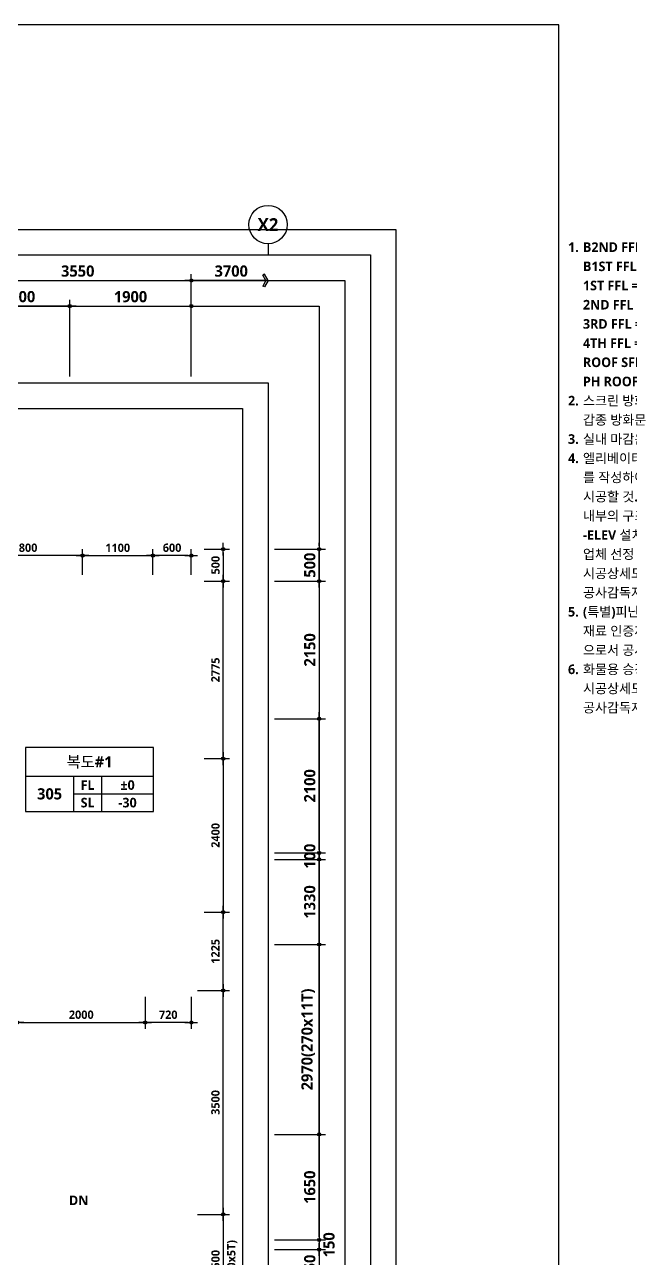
# Model space of a CAD drawing. Header units: millimetres. Extents: x -12482 to 126000, y 0 to 220200.
# Drawn here: x 70145 to 79615, y 157913 to 177200 of the extents above; entities that cross this region are included whole.
import ezdxf
from ezdxf.enums import TextEntityAlignment as Align

# ---------------------------------------------------------------- set-up
doc = ezdxf.new("R2010")
doc.units = ezdxf.units.MM
doc.header["$LTSCALE"] = 60
doc.layers.get('Defpoints').update_dxf_attribs({"color": 153})
for name, color, linetype in [('A-ANNO-DIM', 4, 'Continuous'), ('A-ANNO-GRA1', 7, 'Continuous'), ('A-ANNO-NOTE', 7, 'Continuous'), ('A-ANNO-TEXT1', 7, 'Continuous'), ('A-ANNO-TEXT2', 3, 'Continuous'), ('A-ANNO-TITL', 7, 'Continuous'), ('A-ST-AXIS-BUB', 7, 'Continuous'), ('A-ST-AXIS-DIM', 7, 'Continuous')]:
    doc.layers.add(name, color=color, linetype=linetype)
for name, color, linetype, plot in [('Defpoint', 161, 'Continuous', False), ('G(그리드1)', 185, 'Continuous', False), ('G(그리드2)', 235, 'Continuous', False)]:
    doc.layers.add(name, color=color, linetype=linetype, plot=plot)
doc.styles.add('2020음성 1차', font='NanumGothicBold.ttf')
doc.styles.add('SH_나눔', font='')
doc.styles.add('SH_대대리576', font='')
doc.styles.add('SH_진천_나눔', font='')
doc.styles.get('SH_나눔').set_extended_font_data('NanumGothic', bold=True)
doc.styles.get('SH_대대리576').set_extended_font_data('NanumGothic', bold=True)
doc.styles.get('SH_진천_나눔').set_extended_font_data('NanumGothic', bold=True)
doc.dimstyles.new('SHP 50', dxfattribs={"dimscale": 50, "dimtxt": 3.5, "dimasz": 1, "dimexe": 2, "dimexo": 2, "dimgap": 1, "dimtad": 1, "dimdec": 0, "dimzin": 0, "dimdsep": 46, "dimtxsty": 'SH_진천_나눔', "dimblk": 'DIMDOT', "dimcen": 0.09, "dimclrd": 256, "dimclre": 256, "dimclrt": 3, "dimadec": 0, "dimazin": 1, "dimtfac": 1, "dimtdec": 0, "dimtix": 1, "dimtmove": 2, "dimatfit": 0, "dimldrblk": 'DIMDOT', "dimfxl": 1, "dimtolj": 1, "dimtzin": 0, "dimlwd": -1, "dimlwe": -1, "dimarcsym": 0})
doc.dimstyles.new('SHP 50내부', dxfattribs={"dimscale": 50, "dimtxt": 2.6, "dimasz": 1, "dimexe": 2, "dimexo": 2, "dimgap": 1, "dimtad": 1, "dimdec": 0, "dimzin": 0, "dimdsep": 46, "dimtxsty": '2020음성 1차', "dimblk": 'DIMDOT', "dimcen": 0.09, "dimclrd": 256, "dimclre": 256, "dimclrt": 3, "dimadec": 0, "dimazin": 1, "dimtfac": 1, "dimtdec": 0, "dimtix": 1, "dimtmove": 2, "dimatfit": 0, "dimldrblk": 'DIMDOT', "dimfxl": 1, "dimtolj": 1, "dimtzin": 0, "dimlwd": -1, "dimlwe": -1, "dimarcsym": 0})

# ---------------------------------------------------------------- blocks, each defined once
blk = doc.blocks.new('A-ST-AXIS-BUB-1')
at = {"layer": 'A-ST-AXIS-BUB'}
blk.add_line((0, 350), (0, 0), dxfattribs=at)
blk.add_circle((0, 950), 600, dxfattribs=at)
blk = doc.blocks.new('arrow1')
at = {"color": 0}
for p, q in [((0, 0), (0.286, 0.501)), ((0, 0), (0.286, -0.501)), ((0.165, 0), (0.41, 0.429)), ((0.165, 0), (0.41, -0.429)), ((0.286, 0.501), (0.41, 0.43)), ((0.286, -0.501), (0.41, -0.43))]:
    blk.add_line(p, q, dxfattribs=at)
blk = doc.blocks.new('DIMDOT')
at = {"color": 0}
blk.add_line((-2, 0), (2, 0), dxfattribs=at)
for radius in [0.5, 0.25]:
    blk.add_circle((0, 0), radius, dxfattribs=at)
blk = doc.blocks.new('*D17299')
at = {"layer": 'A-ST-AXIS-DIM'}
for p, q in [((69200, 171700), (69200, 173300)), ((69250, 173200), (72700, 173200)), ((72750, 171700), (72750, 173300))]:
    blk.add_line(p, q, dxfattribs=at)
at = {"layer": 'Defpoints', "color": 0}
for p in [(72750, 173200), (69200, 171600), (72750, 171600)]:
    blk.add_point(p, dxfattribs=at)
at = {"layer": 'A-ST-AXIS-DIM', "linetype": 'ByBlock', "xscale": 50, "yscale": 50, "zscale": 50, "rotation": 180}
blk.add_blockref('DIMDOT', (69200, 173200), dxfattribs=at)
at = {"layer": 'A-ST-AXIS-DIM', "linetype": 'ByBlock', "xscale": 50, "yscale": 50, "zscale": 50}
blk.add_blockref('DIMDOT', (72750, 173200), dxfattribs=at)
at = {"layer": 'A-ST-AXIS-DIM', "color": 3, "insert": (70975, 173347), "char_height": 175, "attachment_point": 5, "style": 'SH_진천_나눔'}
blk.add_mtext('\\A1;3550', dxfattribs=at)
blk = doc.blocks.new('*D17300')
at = {"layer": 'A-ST-AXIS-DIM'}
for p, q in [((70850, 171700), (70850, 172900)), ((72750, 171700), (72750, 172900)), ((70900, 172800), (72700, 172800))]:
    blk.add_line(p, q, dxfattribs=at)
at = {"layer": 'Defpoints', "color": 0}
for p in [(72750, 172800), (70850, 171600), (72750, 171600)]:
    blk.add_point(p, dxfattribs=at)
at = {"layer": 'A-ST-AXIS-DIM', "linetype": 'ByBlock', "xscale": 50, "yscale": 50, "zscale": 50, "rotation": 180}
blk.add_blockref('DIMDOT', (70850, 172800), dxfattribs=at)
at = {"layer": 'A-ST-AXIS-DIM', "linetype": 'ByBlock', "xscale": 50, "yscale": 50, "zscale": 50}
blk.add_blockref('DIMDOT', (72750, 172800), dxfattribs=at)
at = {"layer": 'A-ST-AXIS-DIM', "color": 3, "insert": (71800, 172947), "char_height": 175, "attachment_point": 5, "style": 'SH_진천_나눔'}
blk.add_mtext('\\A1;1900', dxfattribs=at)
blk = doc.blocks.new('*D17301')
at = {"layer": 'A-ST-AXIS-DIM'}
for p, q in [((69250, 171700), (69250, 172900)), ((70850, 171700), (70850, 172900)), ((70800, 172800), (69300, 172800))]:
    blk.add_line(p, q, dxfattribs=at)
at = {"layer": 'Defpoints', "color": 0}
for p in [(69250, 172800), (69250, 171600), (70850, 171600)]:
    blk.add_point(p, dxfattribs=at)
at = {"layer": 'A-ST-AXIS-DIM', "linetype": 'ByBlock', "xscale": 50, "yscale": 50, "zscale": 50, "rotation": 180}
blk.add_blockref('DIMDOT', (69250, 172800), dxfattribs=at)
at = {"layer": 'A-ST-AXIS-DIM', "linetype": 'ByBlock', "xscale": 50, "yscale": 50, "zscale": 50}
blk.add_blockref('DIMDOT', (70850, 172800), dxfattribs=at)
at = {"layer": 'A-ST-AXIS-DIM', "color": 3, "insert": (70050, 172947), "char_height": 175, "attachment_point": 5, "style": 'SH_진천_나눔'}
blk.add_mtext('\\A1;1600', dxfattribs=at)
blk = doc.blocks.new('*D18841')
at = {"layer": 'A-ST-AXIS-DIM'}
for p, q in [((74050, 158200), (74850, 158200)), ((74750, 158250), (74750, 158300)), ((74750, 158200), (74750, 158050)), ((74050, 158050), (74850, 158050)), ((74750, 158000), (74750, 157950))]:
    blk.add_line(p, q, dxfattribs=at)
at = {"layer": 'Defpoints', "color": 0}
for p in [(73950, 158200), (73950, 158050), (74750, 158050)]:
    blk.add_point(p, dxfattribs=at)
at = {"layer": 'A-ST-AXIS-DIM', "linetype": 'ByBlock', "xscale": 50, "yscale": 50, "zscale": 50}
for p, rotation in [((74750, 158200), 270), ((74750, 158050), 90)]:
    blk.add_blockref('DIMDOT', p, dxfattribs=dict(at, rotation=rotation))
at = {"layer": 'A-ST-AXIS-DIM', "color": 3, "insert": (74904, 158125), "char_height": 175, "attachment_point": 5, "rotation": 90, "style": 'SH_진천_나눔'}
blk.add_mtext('\\A1;150', dxfattribs=at)
blk = doc.blocks.new('*D18842')
at = {"layer": 'A-ST-AXIS-DIM'}
for p, q in [((74050, 164150), (74850, 164150)), ((74750, 162870), (74750, 164100)), ((74050, 162820), (74850, 162820))]:
    blk.add_line(p, q, dxfattribs=at)
at = {"layer": 'Defpoints', "color": 0}
for p in [(73950, 164150), (74750, 164150), (73950, 162820)]:
    blk.add_point(p, dxfattribs=at)
at = {"layer": 'A-ST-AXIS-DIM', "linetype": 'ByBlock', "xscale": 50, "yscale": 50, "zscale": 50}
for p, rotation in [((74750, 164150), 90), ((74750, 162820), 270)]:
    blk.add_blockref('DIMDOT', p, dxfattribs=dict(at, rotation=rotation))
at = {"layer": 'A-ST-AXIS-DIM', "color": 3, "insert": (74603, 163485), "char_height": 175, "attachment_point": 5, "rotation": 90, "style": 'SH_진천_나눔'}
blk.add_mtext('\\A1;1330', dxfattribs=at)
blk = doc.blocks.new('*D18843')
at = {"layer": 'A-ST-AXIS-DIM'}
for p, q in [((74750, 164300), (74750, 164350)), ((74050, 164250), (74850, 164250)), ((74050, 164150), (74850, 164150)), ((74750, 164250), (74750, 164150)), ((74750, 164100), (74750, 164050))]:
    blk.add_line(p, q, dxfattribs=at)
at = {"layer": 'Defpoints', "color": 0}
for p in [(73950, 164250), (73950, 164150), (74750, 164150)]:
    blk.add_point(p, dxfattribs=at)
at = {"layer": 'A-ST-AXIS-DIM', "linetype": 'ByBlock', "xscale": 50, "yscale": 50, "zscale": 50}
for p, rotation in [((74750, 164250), 270), ((74750, 164150), 90)]:
    blk.add_blockref('DIMDOT', p, dxfattribs=dict(at, rotation=rotation))
at = {"layer": 'A-ST-AXIS-DIM', "color": 3, "insert": (74604, 164200), "char_height": 175, "attachment_point": 5, "rotation": 90, "style": 'SH_진천_나눔'}
blk.add_mtext('\\A1;100', dxfattribs=at)
blk = doc.blocks.new('*D18844')
at = {"layer": 'A-ST-AXIS-DIM'}
for p, q in [((74050, 162820), (74850, 162820)), ((74750, 159900), (74750, 162770)), ((74050, 159850), (74850, 159850))]:
    blk.add_line(p, q, dxfattribs=at)
at = {"layer": 'Defpoints', "color": 0}
for p in [(73950, 162820), (74750, 162820), (73950, 159850)]:
    blk.add_point(p, dxfattribs=at)
at = {"layer": 'A-ST-AXIS-DIM', "linetype": 'ByBlock', "xscale": 50, "yscale": 50, "zscale": 50}
for p, rotation in [((74750, 162820), 90), ((74750, 159850), 270)]:
    blk.add_blockref('DIMDOT', p, dxfattribs=dict(at, rotation=rotation))
at = {"layer": 'A-ST-AXIS-DIM', "color": 3, "insert": (74578, 161335), "char_height": 175, "attachment_point": 5, "rotation": 90, "style": 'SH_진천_나눔'}
blk.add_mtext('\\A1;\\A1;2970(270x11T)', dxfattribs=at)
blk = doc.blocks.new('*D18845')
at = {"layer": 'A-ST-AXIS-DIM'}
for p, q in [((74050, 159850), (74850, 159850)), ((74750, 158250), (74750, 159800)), ((74050, 158200), (74850, 158200))]:
    blk.add_line(p, q, dxfattribs=at)
at = {"layer": 'Defpoints', "color": 0}
for p in [(73950, 159850), (74750, 159850), (73950, 158200)]:
    blk.add_point(p, dxfattribs=at)
at = {"layer": 'A-ST-AXIS-DIM', "linetype": 'ByBlock', "xscale": 50, "yscale": 50, "zscale": 50}
for p, rotation in [((74750, 159850), 90), ((74750, 158200), 270)]:
    blk.add_blockref('DIMDOT', p, dxfattribs=dict(at, rotation=rotation))
at = {"layer": 'A-ST-AXIS-DIM', "color": 3, "insert": (74603, 159025), "char_height": 175, "attachment_point": 5, "rotation": 90, "style": 'SH_진천_나눔'}
blk.add_mtext('\\A1;1650', dxfattribs=at)
blk = doc.blocks.new('*D18846')
at = {"layer": 'A-ST-AXIS-DIM'}
for p, q in [((74050, 166350), (74850, 166350)), ((74750, 164300), (74750, 166300)), ((74050, 164250), (74850, 164250))]:
    blk.add_line(p, q, dxfattribs=at)
at = {"layer": 'Defpoints', "color": 0}
for p in [(73950, 166350), (74750, 166350), (73950, 164250)]:
    blk.add_point(p, dxfattribs=at)
at = {"layer": 'A-ST-AXIS-DIM', "linetype": 'ByBlock', "xscale": 50, "yscale": 50, "zscale": 50}
for p, rotation in [((74750, 166350), 90), ((74750, 164250), 270)]:
    blk.add_blockref('DIMDOT', p, dxfattribs=dict(at, rotation=rotation))
at = {"layer": 'A-ST-AXIS-DIM', "color": 3, "insert": (74604, 165300), "char_height": 175, "attachment_point": 5, "rotation": 90, "style": 'SH_진천_나눔'}
blk.add_mtext('\\A1;2100', dxfattribs=at)
blk = doc.blocks.new('*D18847')
at = {"layer": 'A-ST-AXIS-DIM'}
for p, q in [((74050, 168500), (74850, 168500)), ((74750, 168450), (74750, 166400)), ((74050, 166350), (74850, 166350))]:
    blk.add_line(p, q, dxfattribs=at)
at = {"layer": 'Defpoints', "color": 0}
for p in [(73950, 168500), (73950, 166350), (74750, 166350)]:
    blk.add_point(p, dxfattribs=at)
at = {"layer": 'A-ST-AXIS-DIM', "linetype": 'ByBlock', "xscale": 50, "yscale": 50, "zscale": 50}
for p, rotation in [((74750, 168500), 90), ((74750, 166350), 270)]:
    blk.add_blockref('DIMDOT', p, dxfattribs=dict(at, rotation=rotation))
at = {"layer": 'A-ST-AXIS-DIM', "color": 3, "insert": (74604, 167425), "char_height": 175, "attachment_point": 5, "rotation": 90, "style": 'SH_진천_나눔'}
blk.add_mtext('\\A1;2150', dxfattribs=at)
blk = doc.blocks.new('*D18848')
at = {"layer": 'A-ST-AXIS-DIM'}
for p, q in [((74050, 169000), (74850, 169000)), ((74750, 169050), (74750, 169100)), ((74750, 168500), (74750, 169000)), ((74050, 168500), (74850, 168500)), ((74750, 168450), (74750, 168400))]:
    blk.add_line(p, q, dxfattribs=at)
at = {"layer": 'Defpoints', "color": 0}
for p in [(73950, 169000), (74750, 169000), (73950, 168500)]:
    blk.add_point(p, dxfattribs=at)
at = {"layer": 'A-ST-AXIS-DIM', "linetype": 'ByBlock', "xscale": 50, "yscale": 50, "zscale": 50}
for p, rotation in [((74750, 169000), 270), ((74750, 168500), 90)]:
    blk.add_blockref('DIMDOT', p, dxfattribs=dict(at, rotation=rotation))
at = {"layer": 'A-ST-AXIS-DIM', "color": 3, "insert": (74604, 168750), "char_height": 175, "attachment_point": 5, "rotation": 90, "style": 'SH_진천_나눔'}
blk.add_mtext('\\A1;500', dxfattribs=at)
blk = doc.blocks.new('*D18849')
at = {"layer": 'A-ST-AXIS-DIM'}
for p, q in [((74050, 158050), (74850, 158050)), ((74750, 158000), (74750, 157550)), ((74050, 157500), (74850, 157500))]:
    blk.add_line(p, q, dxfattribs=at)
at = {"layer": 'Defpoints', "color": 0}
for p in [(73950, 158050), (73950, 157500), (74750, 157500)]:
    blk.add_point(p, dxfattribs=at)
at = {"layer": 'A-ST-AXIS-DIM', "linetype": 'ByBlock', "xscale": 50, "yscale": 50, "zscale": 50}
for p, rotation in [((74750, 158050), 90), ((74750, 157500), 270)]:
    blk.add_blockref('DIMDOT', p, dxfattribs=dict(at, rotation=rotation))
at = {"layer": 'A-ST-AXIS-DIM', "color": 3, "insert": (74604, 157775), "char_height": 175, "attachment_point": 5, "rotation": 90, "style": 'SH_진천_나눔'}
blk.add_mtext('\\A1;550', dxfattribs=at)
blk = doc.blocks.new('*D18850')
at = {"layer": 'A-ANNO-DIM'}
for p, q in [((72950, 165725), (73350, 165725)), ((73250, 165675), (73250, 163375)), ((72950, 163325), (73350, 163325))]:
    blk.add_line(p, q, dxfattribs=at)
at = {"layer": 'Defpoints', "color": 0}
for p in [(72850, 165725), (72850, 163325), (73250, 163325)]:
    blk.add_point(p, dxfattribs=at)
at = {"layer": 'A-ANNO-DIM', "linetype": 'ByBlock', "xscale": 50, "yscale": 50, "zscale": 50}
for p, rotation in [((73250, 165725), 90), ((73250, 163325), 270)]:
    blk.add_blockref('DIMDOT', p, dxfattribs=dict(at, rotation=rotation))
at = {"layer": 'A-ANNO-DIM', "color": 3, "insert": (73129, 164525), "char_height": 130, "attachment_point": 5, "rotation": 90, "style": '2020음성 1차'}
blk.add_mtext('\\A1;2400', dxfattribs=at)
blk = doc.blocks.new('*D18851')
at = {"layer": 'A-ANNO-DIM'}
for p, q in [((72950, 168500), (73350, 168500)), ((73250, 165775), (73250, 168450)), ((72950, 165725), (73350, 165725))]:
    blk.add_line(p, q, dxfattribs=at)
at = {"layer": 'Defpoints', "color": 0}
for p in [(72850, 168500), (73250, 168500), (72850, 165725)]:
    blk.add_point(p, dxfattribs=at)
at = {"layer": 'A-ANNO-DIM', "linetype": 'ByBlock', "xscale": 50, "yscale": 50, "zscale": 50}
for p, rotation in [((73250, 168500), 90), ((73250, 165725), 270)]:
    blk.add_blockref('DIMDOT', p, dxfattribs=dict(at, rotation=rotation))
at = {"layer": 'A-ANNO-DIM', "color": 3, "insert": (73128, 167112), "char_height": 130, "attachment_point": 5, "rotation": 90, "style": '2020음성 1차'}
blk.add_mtext('\\A1;2775', dxfattribs=at)
blk = doc.blocks.new('*D18852')
at = {"layer": 'A-ANNO-DIM'}
for p, q in [((72950, 163325), (73350, 163325)), ((73250, 162150), (73250, 163275)), ((72850, 162100), (73350, 162100))]:
    blk.add_line(p, q, dxfattribs=at)
at = {"layer": 'Defpoints', "color": 0}
for p in [(72850, 163325), (73250, 163325), (72750, 162100)]:
    blk.add_point(p, dxfattribs=at)
at = {"layer": 'A-ANNO-DIM', "linetype": 'ByBlock', "xscale": 50, "yscale": 50, "zscale": 50}
for p, rotation in [((73250, 163325), 90), ((73250, 162100), 270)]:
    blk.add_blockref('DIMDOT', p, dxfattribs=dict(at, rotation=rotation))
at = {"layer": 'A-ANNO-DIM', "color": 3, "insert": (73128, 162712), "char_height": 130, "attachment_point": 5, "rotation": 90, "style": '2020음성 1차'}
blk.add_mtext('\\A1;1225', dxfattribs=at)
blk = doc.blocks.new('*D18853')
at = {"layer": 'A-ANNO-DIM'}
for p, q in [((72850, 158600), (73350, 158600)), ((73250, 158550), (73250, 157150)), ((72850, 157100), (73350, 157100))]:
    blk.add_line(p, q, dxfattribs=at)
at = {"layer": 'Defpoints', "color": 0}
for p in [(72750, 158600), (72750, 157100), (73250, 157100)]:
    blk.add_point(p, dxfattribs=at)
at = {"layer": 'A-ANNO-DIM', "linetype": 'ByBlock', "xscale": 50, "yscale": 50, "zscale": 50}
for p, rotation in [((73250, 158600), 90), ((73250, 157100), 270)]:
    blk.add_blockref('DIMDOT', p, dxfattribs=dict(at, rotation=rotation))
at = {"layer": 'A-ANNO-DIM', "color": 3, "char_height": 130, "attachment_point": 5, "rotation": 90, "style": '2020음성 1차'}
for s, insert in [('\\A1;(300x5T)', (73390, 157850)), ('\\A1;1500', (73129, 157850))]:
    blk.add_mtext(s, dxfattribs=dict(at, insert=insert))
blk = doc.blocks.new('*D18854')
at = {"layer": 'A-ANNO-DIM'}
for p, q in [((72850, 162100), (73350, 162100)), ((73250, 158650), (73250, 162050)), ((72850, 158600), (73350, 158600))]:
    blk.add_line(p, q, dxfattribs=at)
at = {"layer": 'Defpoints', "color": 0}
for p in [(72750, 162100), (73250, 162100), (72750, 158600)]:
    blk.add_point(p, dxfattribs=at)
at = {"layer": 'A-ANNO-DIM', "linetype": 'ByBlock', "xscale": 50, "yscale": 50, "zscale": 50}
for p, rotation in [((73250, 162100), 90), ((73250, 158600), 270)]:
    blk.add_blockref('DIMDOT', p, dxfattribs=dict(at, rotation=rotation))
at = {"layer": 'A-ANNO-DIM', "color": 3, "insert": (73128, 160350), "char_height": 130, "attachment_point": 5, "rotation": 90, "style": '2020음성 1차'}
blk.add_mtext('\\A1;3500', dxfattribs=at)
blk = doc.blocks.new('G$C9D92D8A7')
at = {"layer": 'A-ANNO-GRA1'}
for p, q in [((0, 11), (40, 11)), ((15, 11), (15, 0)), ((23.75, 11), (23.75, 0)), ((15, 5.5), (40, 5.5))]:
    blk.add_line(p, q, dxfattribs=at)
blk.add_lwpolyline([(0, 20), (0, 0), (40, 0), (40, 20)], close=True, dxfattribs=at)
at = {"style": '2020음성 1차'}
for tag, height, p in [('실명', 3.5, (20, 15.5)), ('마감레벨', 3, (31.875, 8.25)), ('실번호', 3.5, (7.5, 5.5)), ('구조레벨', 3, (31.875, 2.75))]:
    blk.add_attdef(tag, text='', height=height, dxfattribs=at).set_placement(p, align=Align.MIDDLE_CENTER)
at = {"layer": 'A-ANNO-TEXT1', "style": 'SH_나눔'}
for s, p in [('FL', (19.375, 8.25)), ('SL', (19.375, 2.75))]:
    blk.add_text(s, height=3, dxfattribs=at).set_placement(p, align=Align.MIDDLE)
blk = doc.blocks.new('*D18871')
at = {"layer": 'A-ANNO-DIM'}
for p, q in [((71050, 168600), (71050, 169000)), ((72150, 168600), (72150, 169000)), ((71100, 168900), (72100, 168900))]:
    blk.add_line(p, q, dxfattribs=at)
at = {"layer": 'Defpoints', "color": 0}
for p in [(72150, 168900), (71050, 168500), (72150, 168500)]:
    blk.add_point(p, dxfattribs=at)
at = {"layer": 'A-ANNO-DIM', "linetype": 'ByBlock', "xscale": 50, "yscale": 50, "zscale": 50, "rotation": 180}
blk.add_blockref('DIMDOT', (71050, 168900), dxfattribs=at)
at = {"layer": 'A-ANNO-DIM', "linetype": 'ByBlock', "xscale": 50, "yscale": 50, "zscale": 50}
blk.add_blockref('DIMDOT', (72150, 168900), dxfattribs=at)
at = {"layer": 'A-ANNO-DIM', "color": 3, "insert": (71600, 169021), "char_height": 130, "attachment_point": 5, "style": '2020음성 1차'}
blk.add_mtext('\\A1;1100', dxfattribs=at)
blk = doc.blocks.new('*D18872')
at = {"layer": 'A-ANNO-DIM'}
for p, q in [((72150, 168600), (72150, 169000)), ((72750, 168600), (72750, 169000)), ((72700, 168900), (72200, 168900))]:
    blk.add_line(p, q, dxfattribs=at)
at = {"layer": 'Defpoints', "color": 0}
for p in [(72150, 168900), (72150, 168500), (72750, 168500)]:
    blk.add_point(p, dxfattribs=at)
at = {"layer": 'A-ANNO-DIM', "linetype": 'ByBlock', "xscale": 50, "yscale": 50, "zscale": 50, "rotation": 180}
blk.add_blockref('DIMDOT', (72150, 168900), dxfattribs=at)
at = {"layer": 'A-ANNO-DIM', "linetype": 'ByBlock', "xscale": 50, "yscale": 50, "zscale": 50}
blk.add_blockref('DIMDOT', (72750, 168900), dxfattribs=at)
at = {"layer": 'A-ANNO-DIM', "color": 3, "insert": (72450, 169022), "char_height": 130, "attachment_point": 5, "style": '2020음성 1차'}
blk.add_mtext('\\A1;600', dxfattribs=at)
blk = doc.blocks.new('*D18873')
at = {"layer": 'A-ANNO-DIM'}
for p, q in [((69250, 168600), (69250, 169000)), ((71050, 168600), (71050, 169000)), ((71000, 168900), (69300, 168900))]:
    blk.add_line(p, q, dxfattribs=at)
at = {"layer": 'Defpoints', "color": 0}
for p in [(69250, 168900), (69250, 168500), (71050, 168500)]:
    blk.add_point(p, dxfattribs=at)
at = {"layer": 'A-ANNO-DIM', "linetype": 'ByBlock', "xscale": 50, "yscale": 50, "zscale": 50, "rotation": 180}
blk.add_blockref('DIMDOT', (69250, 168900), dxfattribs=at)
at = {"layer": 'A-ANNO-DIM', "linetype": 'ByBlock', "xscale": 50, "yscale": 50, "zscale": 50}
blk.add_blockref('DIMDOT', (71050, 168900), dxfattribs=at)
at = {"layer": 'A-ANNO-DIM', "color": 3, "insert": (70150, 169022), "char_height": 130, "attachment_point": 5, "style": '2020음성 1차'}
blk.add_mtext('\\A1;1800', dxfattribs=at)
blk = doc.blocks.new('*D21372')
at = {"layer": 'A-ANNO-DIM'}
for p, q in [((70030, 162000), (70030, 161500)), ((72030, 162000), (72030, 161500)), ((70080, 161600), (71980, 161600))]:
    blk.add_line(p, q, dxfattribs=at)
at = {"layer": 'Defpoints', "color": 0}
for p in [(70030, 162100), (72030, 162100), (72030, 161600)]:
    blk.add_point(p, dxfattribs=at)
at = {"layer": 'A-ANNO-DIM', "linetype": 'ByBlock', "xscale": 50, "yscale": 50, "zscale": 50, "rotation": 180}
blk.add_blockref('DIMDOT', (70030, 161600), dxfattribs=at)
at = {"layer": 'A-ANNO-DIM', "linetype": 'ByBlock', "xscale": 50, "yscale": 50, "zscale": 50}
blk.add_blockref('DIMDOT', (72030, 161600), dxfattribs=at)
at = {"layer": 'A-ANNO-DIM', "color": 3, "insert": (71030, 161721), "char_height": 130, "attachment_point": 5, "style": '2020음성 1차'}
blk.add_mtext('\\A1;2000', dxfattribs=at)
blk = doc.blocks.new('*D21373')
at = {"layer": 'A-ANNO-DIM'}
for p, q in [((72030, 162000), (72030, 161500)), ((72750, 162000), (72750, 161500)), ((72700, 161600), (72080, 161600))]:
    blk.add_line(p, q, dxfattribs=at)
at = {"layer": 'Defpoints', "color": 0}
for p in [(72030, 162100), (72750, 162100), (72030, 161600)]:
    blk.add_point(p, dxfattribs=at)
at = {"layer": 'A-ANNO-DIM', "linetype": 'ByBlock', "xscale": 50, "yscale": 50, "zscale": 50, "rotation": 180}
blk.add_blockref('DIMDOT', (72030, 161600), dxfattribs=at)
at = {"layer": 'A-ANNO-DIM', "linetype": 'ByBlock', "xscale": 50, "yscale": 50, "zscale": 50}
blk.add_blockref('DIMDOT', (72750, 161600), dxfattribs=at)
at = {"layer": 'A-ANNO-DIM', "color": 3, "insert": (72390, 161721), "char_height": 130, "attachment_point": 5, "style": '2020음성 1차'}
blk.add_mtext('\\A1;720', dxfattribs=at)
blk = doc.blocks.new('*D21374')
at = {"layer": 'A-ANNO-DIM'}
for p, q in [((72950, 169000), (73350, 169000)), ((73250, 168950), (73250, 168550)), ((72950, 168500), (73350, 168500))]:
    blk.add_line(p, q, dxfattribs=at)
at = {"layer": 'Defpoints', "color": 0}
for p in [(72850, 169000), (72850, 168500), (73250, 168500)]:
    blk.add_point(p, dxfattribs=at)
at = {"layer": 'A-ANNO-DIM', "linetype": 'ByBlock', "xscale": 50, "yscale": 50, "zscale": 50}
for p, rotation in [((73250, 169000), 90), ((73250, 168500), 270)]:
    blk.add_blockref('DIMDOT', p, dxfattribs=dict(at, rotation=rotation))
at = {"layer": 'A-ANNO-DIM', "color": 3, "insert": (73129, 168750), "char_height": 130, "attachment_point": 5, "rotation": 90, "style": '2020음성 1차'}
blk.add_mtext('\\A1;500', dxfattribs=at)
blk = doc.blocks.new('G$C3CD03619')
at = {"layer": 'A-ANNO-GRA1'}
for centre in [(11731, 11592), (11731, 9792)]:
    blk.add_circle(centre, 792, dxfattribs=at)
at = {"layer": 'A-ANNO-NOTE', "style": 'SH_대대리576'}
for s, p in [('방', (11108, 11142)), ('갑', (11108, 9342))]:
    blk.add_text(s, height=900, dxfattribs=at).set_placement(p)
at = {"layer": 'A-ANNO-TITL', "style": 'SH_대대리576'}
for s, p in [('1.', (547, 25992)), ('2.', (547, 11592)), ('3.', (547, 7992)), ('4.', (547, 6192)), ('5.', (547, -8208)), ('6.', (547, -13608))]:
    blk.add_text(s, height=900, dxfattribs=at).set_placement(p, align=Align.MIDDLE_CENTER)
for s, p in [('B2ND FFL = EL-9000', (1447, 25992)), ('B1ST FFL = EL-4800', (1447, 24192)), ('1ST FFL = EL%%p0 (FH96.10)', (1447, 22392)), ('2ND FFL = EL+4500', (1447, 20592)), ('3RD FFL = EL+9000', (1447, 18792)), ('4TH FFL = EL+19000', (1447, 16992)), ('ROOF SFL = EL+29000', (1447, 15192)), ('PH ROOF SFL = EL+33000 (계단탑)', (1447, 13392)), ('스크린 방화셔터', (1447, 11592)), ('갑종 방화문', (1447, 9792)), ('실내 마감은 실내재료마감표 참조.', (1447, 7992)), ('엘리베이터 시공 시 전문업체의 시공상세도', (1447, 6192)), ('를 작성하여 공사감독자의 승인을 득한 후', (1447, 4392)), ('시공할 것. (엘리베이터 설치를 위한 승강로', (1447, 2592)), ('내부의 구조물은 엘리베이터 공사분임.)', (1447, 792)), ('-ELEV 설치용 구조부재(후크 포함) 는 전문', (1447, -1008)), ('업체 선정 후 구조계산을 반영하여', (1447, -2808)), ('시공상세도를 작성(필요시 구조보강) 하고', (1447, -4608)), ('공사감독자의 승인을 득한 후 시공할 것.', (1447, -6408)), ('(특별)피난계단의 적용시 마감재료는 불연', (1447, -8208)), ('재료 인증제품(불연성능 시험성적서 확보)', (1447, -10008)), ('으로서 공사감독자의 승인을 득한 후', (1447, -11808)), ('화물용 승강기 및 수직반송기 는 업체선정후', (1447, -13608)), ('시공상세도를 작성(필요시 구조보강) 하고', (1447, -15408)), ('공사감독자의 승인을 득한 후 시공할 것.', (1447, -17208))]:
    blk.add_text(s, height=900, dxfattribs=at).set_placement(p, align=Align.MIDDLE_LEFT)

msp = doc.modelspace()

# ---------------------------------------------------------------- linework, layer by layer
at = {"layer": 'A-ST-AXIS-DIM'}
for p, q in [((72750, 171700), (72750, 173300)), ((73950, 173200), (72800, 173200))]:
    msp.add_line(p, q, dxfattribs=at)
at = {"layer": 'Defpoint'}
msp.add_lwpolyline([(43000, 149500), (78500, 149500), (78500, 177200), (43000, 177200)], close=True, dxfattribs=at)
at = {"layer": 'G(그리드1)'}
for points in [[(75950, 152700), (61450, 152700), (61450, 174000), (75950, 174000)], [(75550, 153900), (61850, 153900), (61850, 173600), (75550, 173600)], [(75150, 154300), (62250, 154300), (62250, 173200), (75150, 173200)], [(74750, 154700), (62650, 154700), (62650, 172800), (74750, 172800)], [(73950, 155500), (63850, 155500), (63850, 171600), (73950, 171600)]]:
    msp.add_lwpolyline(points, close=True, dxfattribs=at)
at = {"layer": 'G(그리드2)'}
msp.add_lwpolyline([(73550, 155900), (64250, 155900), (64250, 171200), (73550, 171200)], close=True, dxfattribs=at)

# ---------------------------------------------------------------- block references
at = {"xscale": 0.1666666666666667, "yscale": 0.1666666666666667, "zscale": 0.1666666666666667}
msp.add_blockref('G$C3CD03619', (78633.7, 169389.8), dxfattribs=at)
at = {"layer": 'A-ANNO-TEXT1'}
ref = msp.add_blockref('G$C9D92D8A7', (70159.9, 164900), dxfattribs=dict(at, xscale=50, yscale=50, zscale=50))
ref.add_attrib('실명', '복도#1', dxfattribs={"layer": 'A-ANNO-TEXT2', "height": 175, "style": '2020음성 1차'}).set_placement((71159.9, 165675, 137333.3), align=Align.MIDDLE_CENTER)
ref.add_attrib('실번호', '305', dxfattribs={"layer": 'A-ANNO-TEXT2', "height": 175, "style": '2020음성 1차'}).set_placement((70534.9, 165175, 137333.3), align=Align.MIDDLE_CENTER)
ref.add_attrib('마감레벨', '%%p0', dxfattribs={"height": 150, "style": '2020음성 1차'}).set_placement((71753.6, 165312.5, 137333.3), align=Align.MIDDLE_CENTER)
ref.add_attrib('구조레벨', '-30', dxfattribs={"height": 150, "style": '2020음성 1차'}).set_placement((71753.6, 165037.5, 137333.3), align=Align.MIDDLE_CENTER)
at = {"layer": 'A-ST-AXIS-BUB', "xscale": 0.5, "yscale": 0.5, "zscale": 0.5}
msp.add_blockref('A-ST-AXIS-BUB-1', (73950, 173600), dxfattribs=at)
at = {"layer": 'A-ST-AXIS-DIM'}
for name, p, xscale, yscale, zscale, rotation in [('DIMDOT', (72750, 173200), 50, 50, 50, 180), ('arrow1', (73950, 173200), 200, 200, 200, 180.0000000000133)]:
    msp.add_blockref(name, p, dxfattribs=dict(at, xscale=xscale, yscale=yscale, zscale=zscale, rotation=rotation))

# ---------------------------------------------------------------- texts
at = {"layer": 'A-ANNO-TEXT1', "style": 'SH_진천_나눔'}
for s, height, p in [('X2', 200, (73950, 174075)), ('DN', 150, (70989.7, 158820))]:
    msp.add_text(s, height=height, dxfattribs=at).set_placement(p, align=Align.MIDDLE_CENTER)
at = {"layer": 'A-ST-AXIS-DIM', "color": 3, "insert": (73375, 173346.6), "char_height": 175, "attachment_point": 5, "style": 'SH_진천_나눔'}
msp.add_mtext('\\A1;3700', dxfattribs=at)

# ---------------------------------------------------------------- dimensions: what is measured, and where the dimension line sits
at = {"layer": 'A-ANNO-DIM'}
for base, p1, p2, angle, picture, middle in [((69250, 168900), (71050, 168500), (69250, 168500), 180, '*D18873', (70150, 169021.7)), ((72150, 168900), (72750, 168500), (72150, 168500), 180, '*D18872', (72450, 169021.7)), ((73250, 168500), (72850, 169000), (72850, 168500), 90, '*D21374', (73128.5, 168750)), ((73250, 168500), (72850, 165725), (72850, 168500), 270, '*D18851', (73128.4, 167112.5)), ((73250, 163325), (72850, 165725), (72850, 163325), 90, '*D18850', (73128.5, 164525)), ((73250, 163325), (72750, 162100), (72850, 163325), 270, '*D18852', (73128.4, 162712.5)), ((72029.9, 161600, 103000), (72750, 162100, 103000), (72029.9, 162100, 103000), 180, '*D21373', (72389.9, 161721.5, 103000)), ((73250, 162100), (72750, 158600), (72750, 162100), 90, '*D18854', (73128.3, 160350))]:
    dim = msp.add_linear_dim(base=base, p1=p1, p2=p2, angle=angle, dimstyle='SHP 50내부', override={"dimtxsty": '2020음성 1차', "dimldrblk": 'DIMDOT'}, dxfattribs=at)
    dim.commit()
    dim.dimension.update_dxf_attribs({"geometry": picture, "text_midpoint": middle})
for base, p1, p2, picture, middle in [((72150, 168900), (71050, 168500), (72150, 168500), '*D18871', (71600, 169021.3)), ((72029.9, 161600, 103000), (70029.9, 162100, 103000), (72029.9, 162100, 103000), '*D21372', (71029.9, 161721.5, 103000))]:
    dim = msp.add_linear_dim(base=base, p1=p1, p2=p2, dimstyle='SHP 50내부', override={"dimtxsty": '2020음성 1차', "dimldrblk": 'DIMDOT'}, dxfattribs=at)
    dim.commit()
    dim.dimension.update_dxf_attribs({"geometry": picture, "text_midpoint": middle})
dim = msp.add_linear_dim(base=(73250, 157100), p1=(72750, 158600), p2=(72750, 157100), angle=270, text='<>\\X(300x5T)', dimstyle='SHP 50내부', override={"dimtxsty": '2020음성 1차', "dimldrblk": 'DIMDOT'}, dxfattribs=at)
dim.commit()
dim.dimension.update_dxf_attribs({"geometry": '*D18853', "text_midpoint": (73250, 157850)})
at = {"layer": 'A-ST-AXIS-DIM'}
for base, p1, p2, angle, picture, middle in [((72750, 173200), (69200, 171600), (72750, 171600), 0, '*D17299', (70975, 173346.6)), ((69250, 172800), (70850, 171600), (69250, 171600), 0, '*D17301', (70050, 172946.6)), ((72750, 172800), (70850, 171600), (72750, 171600), 180, '*D17300', (71800, 172946.6))]:
    dim = msp.add_linear_dim(base=base, p1=p1, p2=p2, angle=angle, dimstyle='SHP 50', dxfattribs=at)
    dim.commit()
    dim.dimension.update_dxf_attribs({"geometry": picture, "text_midpoint": middle})
for base, p1, p2, angle, picture, middle in [((74750, 169000, 103000), (73950, 168500, 103000), (73950, 169000, 103000), 270, '*D18848', (74603.8, 168750, 103000)), ((74750, 166350, 103000), (73950, 168500, 103000), (73950, 166350, 103000), 90, '*D18847', (74603.6, 167425, 103000)), ((74750, 166350, 103000), (73950, 164250, 103000), (73950, 166350, 103000), 270, '*D18846', (74603.8, 165300, 103000)), ((74750, 164150, 103000), (73950, 164250, 103000), (73950, 164150, 103000), 90, '*D18843', (74604, 164200, 103000)), ((74750, 164150, 103000), (73950, 162820, 103000), (73950, 164150, 103000), 270, '*D18842', (74603.4, 163485, 103000)), ((74750, 159850, 103000), (73950, 158200, 103000), (73950, 159850, 103000), 270, '*D18845', (74603.4, 159025, 103000)), ((74750, 157500, 103000), (73950, 158050, 103000), (73950, 157500, 103000), 90, '*D18849', (74603.8, 157775, 103000))]:
    dim = msp.add_linear_dim(base=base, p1=p1, p2=p2, angle=angle, dimstyle='SHP 50', override={"dimtxsty": 'SH_진천_나눔', "dimldrblk": 'DIMDOT'}, dxfattribs=at)
    dim.commit()
    dim.dimension.update_dxf_attribs({"geometry": picture, "text_midpoint": middle})
dim = msp.add_linear_dim(base=(74750, 162820, 103000), p1=(73950, 159850, 103000), p2=(73950, 162820, 103000), angle=270, text='\\A1;<>(270x11T)\\X', dimstyle='SHP 50', override={"dimtxsty": 'SH_진천_나눔', "dimldrblk": 'DIMDOT'}, dxfattribs=at)
dim.commit()
dim.dimension.update_dxf_attribs({"geometry": '*D18844', "text_midpoint": (74578.4, 161335, 103000)})
dim = msp.add_linear_dim(base=(74750, 158050, 103000), p1=(73950, 158200, 103000), p2=(73950, 158050, 103000), angle=90, dimstyle='SHP 50', override={"dimtxsty": 'SH_진천_나눔', "dimldrblk": 'DIMDOT'}, dxfattribs=at)
dim.commit()
dim.dimension.update_dxf_attribs({"geometry": '*D18841', "text_midpoint": (74903.8, 158125, 103000), "dimtype": 160})

doc.saveas('drawing.dxf')
